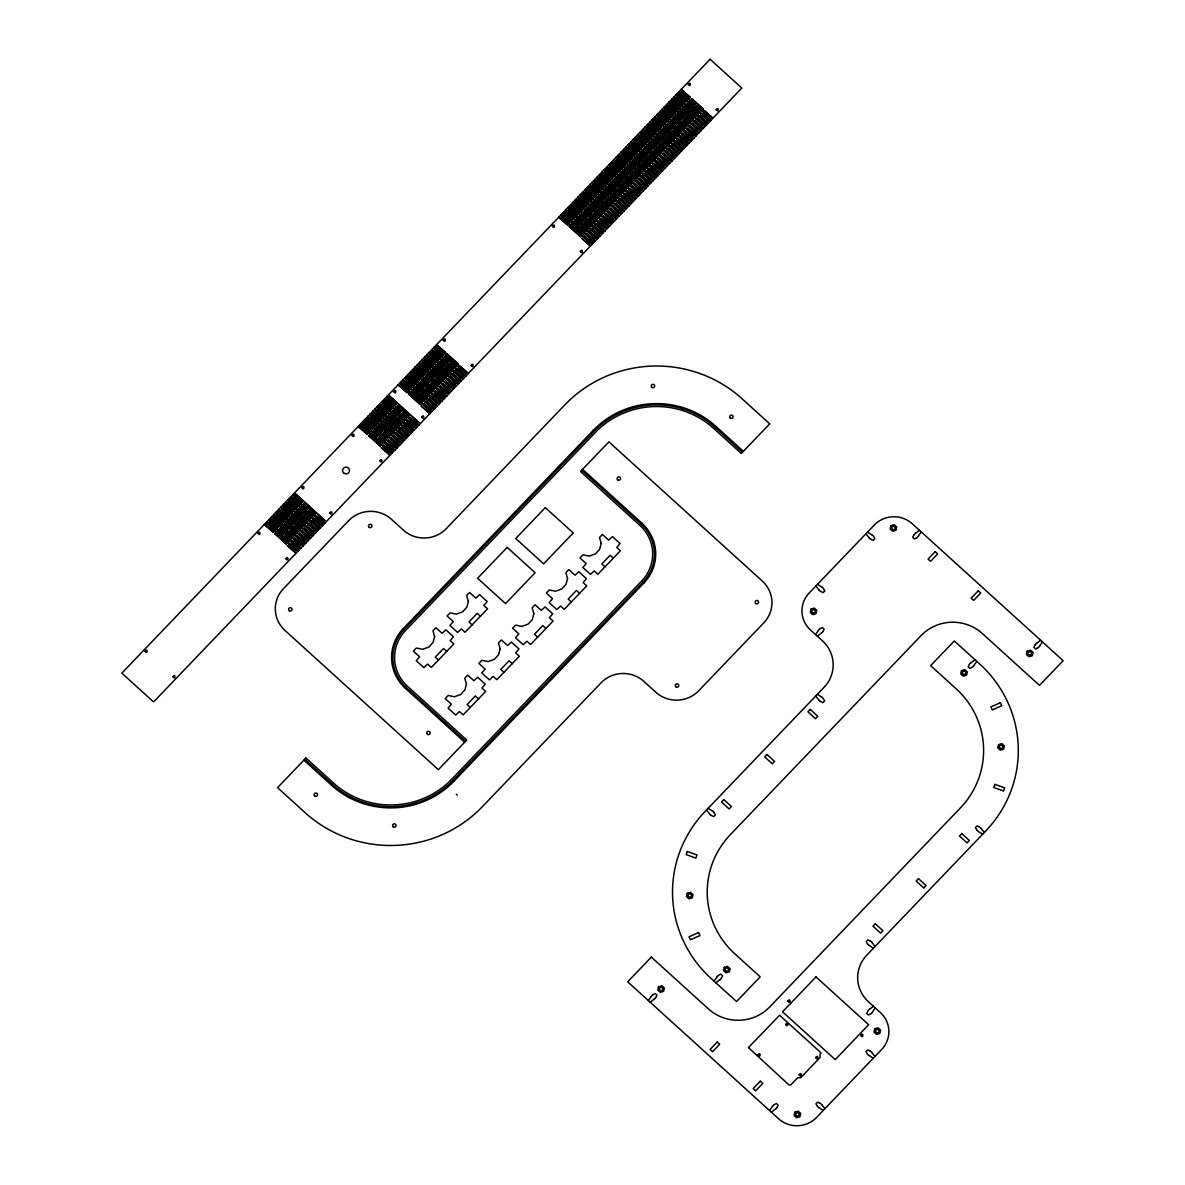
<?xml version="1.0" encoding="UTF-8"?>
<svg xmlns="http://www.w3.org/2000/svg" width="1185" height="1185" viewBox="0 0 1185 1185"><rect width="100%" height="100%" fill="white"/><g stroke="black" fill="none" stroke-linecap="round" stroke-linejoin="round"><path stroke-width="1.5" d="M464.698 742.18L405.359 688.322A43.386 42.216 0.1 0 1 403.211 628.657L593.152 430.436A86.772 84.431 0.1 0 1 715.784 426.274L743.38 451.322M465.572 741.247L406.248 687.404A42.082 40.957 0.1 0 1 404.159 629.516L594.1 431.296A85.468 83.172 0.1 0 1 714.896 427.207L742.491 452.255M405.359 688.322L406.248 687.404M303.878 760.178L331.489 785.225L332.378 784.307A85.468 83.172 0.1 0 0 453.159 780.204L454.122 781.063L644.048 582.842A43.386 42.216 0.1 0 0 641.914 523.178L582.576 469.334M714.896 427.207L715.784 426.274M644.048 582.842L643.1 581.983A42.082 40.957 0.1 0 0 641.026 524.096L641.914 523.178M453.159 780.204L643.1 581.983M818.894 589.73L815.858 586.027M821.56 586.945L817.561 584.249M868.946 537.501L865.894 533.813M871.597 534.731L867.613 532.021M820.805 591.448L823.116 592.633L824.834 590.841L823.471 588.678M870.842 539.234L873.152 540.404L874.871 538.612L873.508 536.45M818.302 630.361L819.783 628.82M815.532 634.538L818.317 630.657M913.857 534.791L915.338 533.235M817.383 636.212L821.175 633.249M919.442 530.258L915.649 533.235M821.472 633.234L822.953 631.694M921.278 531.932L918.494 535.827M917.027 537.664L918.508 536.124M709.534 813.725L706.482 810.036M712.185 810.94L708.2 808.244M818.731 699.757L815.695 696.069M821.398 696.973L817.413 694.277M711.43 815.458L713.74 816.628L715.459 814.836L714.096 812.673M820.642 701.476L822.953 702.661L824.671 700.868L823.308 698.706M651.113 996.378L652.579 994.822M969.374 664.207L970.856 662.667M648.343 1000.555L651.113 996.674M974.959 659.689L971.167 662.667M650.18 1002.229L653.972 999.266M976.796 661.363L974.026 665.244M654.283 999.251L655.764 997.711M972.559 667.096L974.04 665.555M716.792 976.944L718.273 975.403M1035.068 644.788L1036.549 643.248M714.037 981.136L716.807 977.24M1040.652 640.27L1036.86 643.233M715.873 982.795L719.665 979.832M1042.489 641.929L1039.719 645.825M719.976 979.817L721.443 978.277M1038.253 647.662L1039.719 646.121M867.524 943.793L866.161 941.631L867.879 939.838L870.19 941.008M976.736 829.826L975.374 827.648L977.077 825.871L979.403 827.041M869.435 945.512L873.419 948.222M872.086 942.742L875.137 946.43M978.632 831.544L982.632 834.255M981.298 828.774L984.35 832.462M772.324 1106.375L773.805 1104.835M769.554 1110.552L772.324 1106.671M867.879 1010.805L869.36 1009.25M771.391 1112.226L775.183 1109.264M873.449 1006.272L869.657 1009.25M775.494 1109.249L776.975 1107.708M875.3 1007.946L872.515 1011.842M871.049 1013.679L872.53 1012.138M817.324 1106.035L815.961 1103.872L817.68 1102.08L819.99 1103.265M867.361 1053.821L865.998 1051.658L867.716 1049.866L870.027 1051.036M819.235 1107.768L823.219 1110.463M821.886 1104.983L824.938 1108.686M869.272 1055.554L873.256 1058.249M871.923 1052.769L874.974 1056.457M681.345 89.245L690.425 97.481L681.049 89.556M713.074 118.041L704.097 110.457L712.792 118.337M678.946 91.749L688.026 99.984L678.649 92.06M710.674 120.544L701.683 112.96L710.378 120.855M676.546 94.252L685.626 102.488L676.25 94.563M708.274 123.047L699.283 115.463L707.978 123.358M674.146 96.755L683.227 104.991L673.85 97.066M705.875 125.551L696.884 117.967L705.579 125.862M671.747 99.259L680.827 107.494L671.451 99.57M703.475 128.054L694.484 120.485L703.179 128.365M669.347 101.777L678.413 110.012L669.051 102.073M701.076 130.572L692.084 122.988L700.779 130.868M666.948 104.28L676.013 112.516L666.651 104.591M698.676 133.076L689.685 125.491L698.38 133.387M664.548 106.783L673.613 115.019L664.252 107.094M696.276 135.579L687.285 127.995L695.98 135.89M662.148 109.287L671.214 117.522L661.852 109.598M693.877 138.082L684.886 130.498L693.581 138.393M659.734 111.79L668.814 120.026L659.438 112.101M691.462 140.585L682.486 133.001L691.166 140.897M657.334 114.308L666.414 122.529L657.038 114.604M689.063 143.089L680.072 135.52L688.766 143.4M654.935 116.811L664.015 125.047L654.638 117.122M686.663 145.607L677.672 138.023L686.367 145.903M652.535 119.315L661.615 127.55L652.239 119.626M684.263 148.11L675.272 140.526L683.967 148.421M650.135 121.818L659.216 130.054L649.839 122.129M681.864 150.614L672.873 143.03L681.568 150.925M647.736 124.321L656.801 132.557L647.44 124.632M679.464 153.117L670.473 145.533L679.168 153.428M645.336 126.825L654.401 135.06L645.04 127.136M677.065 155.62L668.073 148.051L676.768 155.931M642.937 129.343L652.002 137.578L642.64 129.639M674.665 158.138L665.674 150.554L674.369 158.434M640.522 131.846L649.602 140.082L640.241 132.157M672.265 160.642L663.274 153.058L671.969 160.953M638.122 134.349L647.203 142.585L637.826 134.66M669.851 163.145L660.875 155.561L669.555 163.456M635.723 136.853L644.803 145.088L635.427 137.164M667.451 165.648L658.46 158.064L667.155 165.959M633.323 139.356L642.403 147.592L633.027 139.667M665.052 168.151L656.06 160.567L664.755 168.463M630.924 141.874L640.004 150.11L630.627 142.17M662.652 170.655L653.661 163.086L662.356 170.966M628.524 144.377L637.604 152.613L628.228 144.689M660.252 173.173L651.261 165.589L659.956 173.484M626.124 146.881L635.19 155.117L625.828 147.192M657.853 175.676L648.862 168.092L657.557 175.987M623.725 149.384L632.79 157.62L623.428 149.695M655.453 178.18L646.462 170.596L655.157 178.491M621.325 151.887L630.39 160.123L621.029 152.198M653.053 180.683L644.062 173.099L652.757 180.994M618.911 154.391L627.991 162.626L618.614 154.702M650.654 183.186L641.663 175.617L650.358 183.497M616.511 156.909L625.591 165.145L616.215 157.205M648.239 185.704L639.263 178.12L647.943 186.001M614.111 159.412L623.192 167.648L613.815 159.723M645.84 188.208L636.849 180.624L645.544 188.519M611.712 161.915L620.792 170.151L611.416 162.226M643.44 190.711L634.449 183.127L643.144 191.022M609.312 164.419L618.392 172.654L609.016 164.73M641.041 193.214L632.049 185.63L640.744 193.525M606.913 166.922L615.993 175.158L606.616 167.233M638.641 195.718L629.65 188.148L638.345 196.029M604.513 169.44L613.578 177.676L604.217 169.736M636.241 198.236L627.25 190.652L635.945 198.532M602.113 171.944L611.179 180.179L601.817 172.255M633.842 200.739L624.85 193.155L633.545 201.05M599.714 174.447L608.779 182.683L599.417 174.758M631.442 203.242L622.451 195.658L631.146 203.553M597.299 176.95L606.379 185.186L597.003 177.261M629.028 205.746L620.051 198.162L628.746 206.057M594.9 179.453L603.98 187.689L594.603 179.764M626.628 208.249L617.637 200.665L626.332 208.56M592.5 181.972L601.58 190.192L592.204 182.268M624.228 210.752L615.237 203.183L623.932 211.063M590.1 184.475L599.18 192.711L589.804 184.786M621.829 213.27L612.838 205.686L621.533 213.567M587.701 186.978L596.781 195.214L587.404 187.289M619.429 215.774L610.438 208.19L619.133 216.085M585.301 189.481L594.366 197.717L585.005 189.793M617.029 218.277L608.038 210.693L616.733 218.588M582.901 191.985L591.967 200.221L582.605 192.296M614.63 220.78L605.639 213.196L614.334 221.091M580.502 194.488L589.567 202.724L580.206 194.799M612.23 223.284L603.239 215.714L611.934 223.595M578.102 197.006L587.167 205.242L577.806 197.302M609.831 225.802L600.839 218.218L609.534 226.098M575.688 199.51L584.768 207.745L575.392 199.821M607.416 228.305L598.44 220.721L607.12 228.616M573.288 202.013L582.368 210.249L572.992 202.324M605.017 230.808L596.025 223.224L604.72 231.119M570.889 204.516L579.969 212.752L570.592 204.827M602.617 233.312L593.626 225.728L602.321 233.623M568.489 207.019L577.569 215.255L568.193 207.331M600.217 235.815L591.226 228.231L599.921 236.126M566.089 209.538L575.169 217.759L565.793 209.834M597.818 238.318L588.827 230.749L597.521 238.629M563.69 212.041L572.755 220.277L563.393 212.352M595.418 240.836L586.427 233.252L595.122 241.133M561.29 214.544L570.355 222.78L560.994 214.855M593.018 243.34L584.027 235.756L592.722 243.651M913.872 535.087L912.657 537.338L914.509 538.997L916.731 537.679M1035.083 645.084L1033.868 647.336L1035.72 649.01L1037.941 647.677M558.89 217.048L567.956 225.283L558.594 217.359M590.619 245.843L581.628 238.259L590.323 246.154M871.908 534.716L873.493 536.153M868.946 537.797L870.531 539.249M969.389 664.518L968.189 666.77L970.026 668.429L972.248 667.111M821.872 586.931L823.456 588.382M818.909 590.026L820.494 591.463M820.094 628.805L822.316 627.472L824.153 629.146L822.938 631.398M593.152 430.436L594.1 431.296M979.699 827.026L981.284 828.463M581.687 470.252L641.026 524.096M976.751 830.122L978.336 831.559M436.717 344.539L445.797 352.774L436.421 344.85M468.445 373.334L459.454 365.75L468.149 373.645M821.709 696.958L823.294 698.409M434.317 347.042L443.397 355.278L434.021 347.353M466.046 375.838L457.054 368.268L465.749 376.149M818.746 700.054L820.331 701.49M431.918 349.56L440.983 357.796L431.621 349.871M463.646 378.356L454.655 370.772L463.35 378.652M429.518 352.063L438.583 360.299L429.222 352.375M461.246 380.859L452.255 373.275L460.95 381.17M427.118 354.567L436.184 362.803L426.822 354.878M458.847 383.362L449.856 375.778L458.551 383.673M424.719 357.07L433.784 365.306L424.423 357.381M456.447 385.866L447.456 378.282L456.151 386.177M422.304 359.573L431.384 367.809L422.008 359.885M454.033 388.369L445.056 380.8L453.736 388.68M419.905 362.092L428.985 370.327L419.608 362.388M451.633 390.887L442.642 383.303L451.337 391.183M417.505 364.595L426.585 372.831L417.209 364.906M449.233 393.39L440.242 385.806L448.937 393.701M415.106 367.098L424.186 375.334L414.809 367.409M446.834 395.894L437.843 388.31L446.538 396.205M412.706 369.601L421.786 377.837L412.41 369.913M444.434 398.397L435.443 390.813L444.138 398.708M410.306 372.105L419.371 380.341L410.01 372.416M442.035 400.9L433.043 393.316L441.738 401.211M613.297 558.179L610.127 555.306L601.847 563.942L605.017 566.83M407.907 374.623L416.972 382.844L407.61 374.919M439.635 403.404L430.644 395.834L439.339 403.715M405.507 377.126L414.572 385.362L405.211 377.437M437.235 405.922L428.244 398.338L436.939 406.218M403.093 379.63L412.173 387.865L402.796 379.941M434.836 408.425L425.845 400.841L434.54 408.736M400.693 382.133L409.773 390.369L400.397 382.444M432.421 410.928L423.445 403.344L432.125 411.239M398.293 384.636L407.373 392.872L397.997 384.947M430.022 413.432L421.031 405.848L429.725 413.743M387.214 396.205L396.294 404.441L386.917 396.516M418.942 425L409.951 417.416L418.646 425.311M384.814 398.708L393.894 406.944L384.518 399.019M416.542 427.504L407.551 419.92L416.246 427.815M382.414 401.211L391.48 409.447L382.118 401.522M414.143 430.007L405.151 422.438L413.846 430.318M380.015 403.729L389.08 411.965L379.718 404.026M411.743 432.525L402.752 424.941L411.447 432.821M377.615 406.233L386.68 414.469L377.319 406.544M409.343 435.028L400.352 427.444L409.047 435.339M579.658 593.3L576.488 590.411L568.193 599.062L571.377 601.936M375.215 408.736L384.281 416.972L374.919 409.047M406.944 437.532L397.953 429.948L406.648 437.843M372.801 411.239L381.881 419.475L372.505 411.55M404.529 440.035L395.553 432.451L404.233 440.346M370.401 413.743L379.481 421.978L370.105 414.054M402.13 442.538L393.139 434.954L401.833 442.849M368.002 416.261L377.082 424.482L367.706 416.557M399.73 445.042L390.739 437.472L399.434 445.353M365.602 418.764L374.682 427L365.306 419.075M397.331 447.56L388.339 439.976L397.034 447.856M363.202 421.267L372.283 429.503L362.906 421.579M394.931 450.063L385.94 442.479L394.635 450.374M360.803 423.771L369.868 432.007L360.507 424.082M392.531 452.566L383.54 444.982L392.235 452.877M358.403 426.274L367.469 434.51L358.107 426.585M390.132 455.07L381.14 447.486L389.835 455.381M545.944 628.48L542.774 625.591L534.494 634.242L537.664 637.115M870.501 941.008L872.086 942.445M867.538 944.09L869.123 945.526M712.496 810.94L714.081 812.377M709.534 814.021L711.133 815.458M480.429 616.2L477.259 613.326L468.979 621.977L472.148 624.85M512.246 663.644L509.076 660.771L500.781 669.421L503.966 672.295M867.879 1011.101L866.679 1013.353L868.516 1015.012L870.738 1013.693M293.317 494.204L302.382 502.44L293.021 494.515M325.046 523L316.054 515.416L324.749 523.311M290.918 496.708L299.983 504.943L290.621 497.019M322.646 525.503L313.655 517.919L322.35 525.814M288.503 499.211L297.583 507.447L288.207 499.522M320.231 528.006L311.255 520.422L319.935 528.317M286.103 501.729L295.183 509.95L285.807 502.025M317.832 530.51L308.841 522.941L317.536 530.821M446.73 651.38L443.56 648.506L435.265 657.142L438.45 660.03M283.704 504.232L292.784 512.468L283.408 504.543M315.432 533.028L306.441 525.444L315.136 533.324M281.304 506.736L290.384 514.971L281.008 507.047M313.033 535.531L304.041 527.947L312.736 535.842M278.905 509.239L287.985 517.475L278.608 509.55M310.633 538.034L301.642 530.45L310.337 538.346M276.505 511.742L285.57 519.978L276.209 512.053M308.233 540.538L299.242 532.954L307.937 540.849M870.338 1051.036L871.923 1052.473M403.211 628.657L404.159 629.516M478.533 698.824L475.363 695.95L467.083 704.586L470.252 707.475M274.105 514.246L283.171 522.481L273.809 514.557M305.834 543.041L296.842 535.472L305.537 543.352M867.376 1054.117L868.96 1055.554M271.706 516.764L280.771 524.999L271.409 517.06M303.434 545.559L294.443 537.975L303.138 545.855M269.306 519.267L278.371 527.503L269.01 519.578M301.034 548.062L292.043 540.478L300.738 548.374M266.892 521.77L275.972 530.006L266.595 522.081M298.62 550.566L289.644 542.982L298.324 550.877M264.492 524.274L273.572 532.509L264.196 524.585M296.22 553.069L287.229 545.485L295.924 553.38M718.584 975.388L720.806 974.055L722.643 975.729L721.443 977.981M820.301 1103.25L821.886 1104.687M817.339 1106.346L818.924 1107.782M456.329 794.261L457.292 795.12M652.891 994.822L655.112 993.489L656.949 995.163L655.749 997.414M774.101 1104.82L776.323 1103.487L778.175 1105.161L776.96 1107.412M304.767 759.244L332.378 784.307M454.122 781.063A86.772 84.431 0.1 0 1 331.489 785.225M144.985 651.35C147.621 655.483 148.11 647.114 144.985 651.35M172.906 676.694C175.765 680.857 175.454 672.458 172.906 676.694M258.004 533.398C261.026 537.457 260.359 529.251 258.004 533.398M285.926 558.742C288.784 562.845 288.562 554.61 285.926 558.742M301.879 487.627C304.234 491.879 305.019 483.613 301.879 487.627M329.8 512.972C332.274 517.06 332.985 509.061 329.815 512.794M351.915 435.413C354.848 439.472 354.537 431.073 351.915 435.413M379.837 460.743C382.548 464.846 382.622 456.743 379.837 460.654M393.79 391.702C396.694 395.79 396.368 387.465 393.79 391.702M421.712 417.031C424.423 421.149 424.526 413.017 421.727 416.957M443.19 340.154C445.53 344.346 446.523 336.096 443.19 340.065M471.112 365.484C474.118 369.572 473.63 361.158 471.112 365.484M552.403 226.172C554.906 230.423 555.365 222.025 552.403 226.172M580.324 251.516C583.005 255.679 583.109 247.354 580.324 251.427M688.248 84.402C690.736 88.638 691.299 80.269 688.248 84.402M716.17 109.731C718.91 113.908 718.939 105.495 716.17 109.731M757.926 1054.961C760.474 1059.346 761.111 1050.71 757.926 1054.961M785.655 1024.462C788.129 1028.817 789.017 1020.285 785.655 1024.462M787.936 1001.073C790.602 1005.458 790.928 996.807 787.936 1001.073M799.149 1074.795C802.156 1079.046 801.727 1070.485 799.149 1074.795M815.665 1057.553C818.272 1061.879 818.909 1053.302 815.665 1057.553M860.68 1035.349C863.421 1039.66 863.628 1031.083 860.68 1035.349M434.628 636.552L433.088 642.418L428.955 646.995L422.66 649.306L416.35 648.047L413.387 651.143L419.594 656.771L416.276 660.697L423.889 667.599L427.681 664.104L431.34 667.436L453.825 643.973L450.167 640.641L453.47 636.73L445.856 629.813L442.079 633.308L435.873 627.68L432.91 630.761L434.628 636.552M466.446 683.997L464.905 689.863L460.758 694.44L454.477 696.75L448.152 695.491L445.19 698.587L451.396 704.216L448.078 708.126L455.707 715.044L459.484 711.548L463.157 714.881L485.643 691.418L481.969 688.085L485.287 684.175L477.673 677.257L473.882 680.753L467.675 675.124L464.727 678.205L466.446 683.997M468.342 601.387L466.801 607.253L462.654 611.816L456.373 614.126L450.048 612.882L447.086 615.963L453.292 621.592L449.974 625.517L457.603 632.42L461.38 628.939L465.053 632.257L487.539 608.794L483.865 605.461L487.183 601.55L479.569 594.633L475.777 598.129L469.571 592.5L466.623 595.581L468.342 601.387M500.144 648.817L498.604 654.683L494.471 659.26L488.176 661.571L481.865 660.312L478.903 663.407L485.109 669.036L481.791 672.962L489.405 679.864L493.197 676.368L496.856 679.701L519.341 656.238L515.682 652.905L518.986 648.995L511.372 642.077L507.595 645.573L501.388 639.944L498.426 643.025L500.144 648.817M533.857 613.652L532.317 619.518L528.169 624.08L521.889 626.391L515.564 625.147L512.601 628.228L518.808 633.856L515.505 637.782L523.118 644.684L526.895 641.203L530.569 644.521L553.054 621.058L549.381 617.74L552.699 613.815L545.085 606.898L541.293 610.393L535.087 604.765L532.139 607.846L533.857 613.652M567.556 578.473L566.015 584.338L561.883 588.901L555.587 591.211L549.277 589.967L546.315 593.048L552.521 598.692L549.203 602.602L556.817 609.52L560.609 606.024L564.267 609.357L586.753 585.879L583.094 582.561L586.397 578.635L578.784 571.733L575.006 575.214L568.8 569.585L565.837 572.681L567.556 578.473M601.21 543.352L599.669 549.218L595.522 553.795L589.241 556.106L582.916 554.847L579.954 557.942L586.16 563.571L582.857 567.496L590.471 574.399L594.248 570.903L597.921 574.236L620.407 550.773L616.733 547.44L620.051 543.53L612.438 536.612L608.646 540.108L602.439 534.479L599.491 537.56L601.21 543.352M748.446 1047.57L788.973 1084.942L790.839 1084.867L797.609 1077.817L800.719 1077.713L820.079 1057.494L819.976 1054.472L821.116 1052.917L779.612 1015.249L748.446 1047.57M658.564 986.749L657.793 990.023L660.312 992.319L663.63 991.341L664.4 988.053L661.867 985.757L658.564 986.749M687.226 893.297L686.441 896.586L688.974 898.867L692.277 897.889L693.047 894.616L690.529 892.32L687.226 893.297M724.257 967.315L723.472 970.604L726.005 972.885L729.308 971.907L730.093 968.634L727.56 966.338L724.257 967.315M810.999 609.075L810.229 612.349L812.747 614.645L816.05 613.652L816.835 610.379L814.302 608.083L810.999 609.075M890.883 525.71L890.098 528.984L892.631 531.28L895.934 530.288L896.719 527.014L894.186 524.718L890.883 525.71M794.898 1112.197L794.113 1115.47L796.646 1117.766L799.949 1116.788L800.734 1113.515L798.201 1111.219L794.898 1112.197M874.767 1028.832L873.997 1032.105L876.53 1034.401L879.833 1033.424L880.603 1030.15L878.085 1027.854L874.767 1028.832M961.524 670.577L960.739 673.865L963.272 676.161L966.575 675.169L967.345 671.895L964.827 669.599L961.524 670.577M998.555 744.61L997.77 747.883L1000.303 750.179L1003.606 749.187L1004.391 745.913L1001.858 743.617L998.555 744.61M1027.202 651.158L1026.432 654.431L1028.965 656.727L1032.268 655.749L1033.039 652.461L1030.52 650.18L1027.202 651.158M687.3 851.482L686.115 854.563L695.862 858.118L697.047 855.022L687.3 851.482M994.97 784.381L993.785 787.462L1003.532 791.017L1004.717 787.936L994.97 784.381M710.096 59.25L121.848 673.139L153.576 701.935L741.825 88.045L710.096 59.25M266.966 524.17L281.112 537.012L266.966 524.17M269.365 521.667L283.511 534.509L269.365 521.667M271.765 519.163L285.926 532.006L271.765 519.163M274.165 516.66L288.325 529.502L274.165 516.66M276.564 514.157L290.725 526.999L276.564 514.157M278.979 511.639L293.125 524.481L278.979 511.639M281.378 509.135L295.524 521.978L281.378 509.135M283.778 506.632L297.924 519.474L283.778 506.632M286.177 504.129L300.323 516.971L286.177 504.129M288.577 501.625L302.723 514.468L288.577 501.625M290.977 499.107L305.137 511.95L290.977 499.107M293.376 496.604L307.537 509.446L293.376 496.604M295.776 494.101L309.937 506.943L295.776 494.101M360.862 426.17L375.023 439.013L360.862 426.17M363.277 423.667L377.423 436.51L363.277 423.667M365.676 421.164L379.822 434.006L365.676 421.164M368.076 418.66L382.222 431.503L368.076 418.66M370.475 416.157L384.621 429L370.475 416.157M372.875 413.654L387.021 426.481L372.875 413.654M375.275 411.136L389.421 423.978L375.275 411.136M377.674 408.632L391.835 421.475L377.674 408.632M380.074 406.129L394.235 418.972L380.074 406.129M382.474 403.626L396.634 416.468L382.474 403.626M384.888 401.123L399.034 413.965L384.888 401.123M387.288 398.604L401.434 411.447L387.288 398.604M389.687 396.101L403.833 408.943L389.687 396.101M400.767 384.533L414.913 397.375L400.767 384.533M403.167 382.029L417.313 394.872L403.167 382.029M405.566 379.526L419.727 392.368L405.566 379.526M407.966 377.023L422.127 389.865L407.966 377.023M410.365 374.519L424.526 387.362L410.365 374.519M412.78 372.016L426.926 384.858L412.78 372.016M415.18 369.498L429.325 382.34L415.18 369.498M417.579 366.994L431.725 379.837L417.579 366.994M419.979 364.491L434.125 377.334L419.979 364.491M422.378 361.988L436.524 374.83L422.378 361.988M424.778 359.485L438.924 372.327L424.778 359.485M427.178 356.966L441.338 369.809L427.178 356.966M429.577 354.463L443.738 367.306L429.577 354.463M431.977 351.96L446.138 364.802L431.977 351.96M434.391 349.456L448.537 362.299L434.391 349.456M436.791 346.953L450.937 359.796L436.791 346.953M561.349 216.944L575.51 229.786L561.349 216.944M563.749 214.441L577.91 227.283L563.749 214.441M566.163 211.937L580.309 224.78L566.163 211.937M568.563 209.434L582.709 222.276L568.563 209.434M570.963 206.931L585.109 219.773L570.963 206.931M573.362 204.412L587.508 217.255L573.362 204.412M575.762 201.909L589.908 214.752L575.762 201.909M578.161 199.406L592.322 212.248L578.161 199.406M580.561 196.903L594.722 209.745L580.561 196.903M582.961 194.399L597.121 207.242L582.961 194.399M585.36 191.881L599.521 204.724L585.36 191.881M587.775 189.378L601.921 202.22L587.775 189.378M590.174 186.874L604.32 199.717L590.174 186.874M592.574 184.371L606.72 197.214L592.574 184.371M594.974 181.868L609.12 194.71L594.974 181.868M597.373 179.35L611.519 192.192L597.373 179.35M599.773 176.846L613.934 189.689L599.773 176.846M602.173 174.343L616.333 187.186L602.173 174.343M604.572 171.84L618.733 184.682L604.572 171.84M606.987 169.336L621.133 182.179L606.987 169.336M609.386 166.833L623.532 179.676L609.386 166.833M611.786 164.315L625.932 177.157L611.786 164.315M614.185 161.812L628.331 174.654L614.185 161.812M616.585 159.308L630.731 172.151L616.585 159.308M618.985 156.805L633.131 169.648L618.985 156.805M621.384 154.302L635.545 167.144L621.384 154.302M623.784 151.784L637.945 164.626L623.784 151.784M626.184 149.28L640.344 162.123L626.184 149.28M628.598 146.777L642.744 159.62L628.598 146.777M630.998 144.274L645.144 157.116L630.998 144.274M633.397 141.77L647.543 154.613L633.397 141.77M635.797 139.267L649.943 152.11L635.797 139.267M638.197 136.749L652.342 149.591L638.197 136.749M640.596 134.246L654.742 147.088L640.596 134.246M642.996 131.742L657.157 144.585L642.996 131.742M645.395 129.239L659.556 142.082L645.395 129.239M647.795 126.736L661.956 139.578L647.795 126.736M650.209 124.218L664.355 137.06L650.209 124.218M652.609 121.714L666.755 134.557L652.609 121.714M655.009 119.211L669.155 132.053L655.009 119.211M657.408 116.708L671.554 129.55L657.408 116.708M659.808 114.204L673.954 127.047L659.808 114.204M662.208 111.686L676.368 124.529L662.208 111.686M664.607 109.183L678.768 122.025L664.607 109.183M667.007 106.68L681.168 119.522L667.007 106.68M669.407 104.176L683.567 117.019L669.407 104.176M671.821 101.673L685.967 114.515L671.821 101.673M674.221 99.17L688.366 112.012L674.221 99.17M676.62 96.652L690.766 109.494L676.62 96.652M679.02 94.148L693.166 106.991L679.02 94.148M681.419 91.645L695.565 104.487L681.419 91.645M274.846 533.665L286.266 544.033L274.846 533.665M277.246 531.161L288.666 541.53L277.246 531.161M279.645 528.658L291.066 539.012L279.645 528.658M282.045 526.14L293.465 536.509L282.045 526.14M284.444 523.637L295.865 534.005L284.444 523.637M286.844 521.133L298.264 531.502L286.844 521.133M289.244 518.63L300.664 528.999L289.244 518.63M291.643 516.127L303.079 526.481L291.643 516.127M294.058 513.609L305.478 523.977L294.058 513.609M296.457 511.105L307.878 521.474L296.457 511.105M298.857 508.602L310.277 518.971L298.857 508.602M301.257 506.099L312.677 516.467L301.257 506.099M303.656 503.595L315.077 513.964L303.656 503.595M368.742 435.665L380.163 446.034L368.742 435.665M371.142 433.162L382.562 443.531L371.142 433.162M373.542 430.659L384.962 441.013L373.542 430.659M375.941 428.141L387.376 438.509L375.941 428.141M378.341 425.637L389.776 436.006L378.341 425.637M380.755 423.134L392.176 433.503L380.755 423.134M383.155 420.631L394.575 430.999L383.155 420.631M385.555 418.127L396.975 428.496L385.555 418.127M387.954 415.624L399.375 425.978L387.954 415.624M390.354 413.106L401.774 423.475L390.354 413.106M392.753 410.602L404.174 420.971L392.753 410.602M395.153 408.099L406.574 418.468L395.153 408.099M397.553 405.596L408.988 415.965L397.553 405.596M408.647 394.027L420.068 404.396L408.647 394.027M411.047 391.524L422.467 401.893L411.047 391.524M413.447 389.021L424.867 399.375L413.447 389.021M415.846 386.503L427.267 396.871L415.846 386.503M418.246 383.999L429.666 394.368L418.246 383.999M420.645 381.496L432.066 391.865L420.645 381.496M423.045 378.993L434.465 389.361L423.045 378.993M425.445 376.489L436.865 386.858L425.445 376.489M427.844 373.986L439.279 384.34L427.844 373.986M430.259 371.468L441.679 381.837L430.259 371.468M432.658 368.965L444.079 379.333L432.658 368.965M435.058 366.461L446.478 376.83L435.058 366.461M437.458 363.958L448.878 374.327L437.458 363.958M439.857 361.455L451.278 371.809L439.857 361.455M442.257 358.936L453.677 369.305L442.257 358.936M444.656 356.433L456.077 366.802L444.656 356.433M447.056 353.93L458.491 364.299L447.056 353.93M569.23 226.439L580.65 236.807L569.23 226.439M571.629 223.935L583.05 234.289L571.629 223.935M574.029 221.417L585.449 231.786L574.029 221.417M576.428 218.914L587.849 229.283L576.428 218.914M578.828 216.411L590.263 226.779L578.828 216.411M581.228 213.907L592.663 224.276L581.228 213.907M583.642 211.404L595.063 221.773L583.642 211.404M586.042 208.901L597.462 219.255L586.042 208.901M588.441 206.383L599.862 216.751L588.441 206.383M590.841 203.879L602.261 214.248L590.841 203.879M593.241 201.376L604.661 211.745L593.241 201.376M595.64 198.873L607.061 209.241L595.64 198.873M598.04 196.369L609.46 206.723L598.04 196.369M600.439 193.851L611.875 204.22L600.439 193.851M602.854 191.348L614.274 201.717L602.854 191.348M605.254 188.845L616.674 199.213L605.254 188.845M607.653 186.341L619.074 196.71L607.653 186.341M610.053 183.838L621.473 194.192L610.053 183.838M612.452 181.32L623.873 191.689L612.452 181.32M614.852 178.816L626.273 189.185L614.852 178.816M617.252 176.313L628.672 186.682L617.252 176.313M619.651 173.81L631.072 184.179L619.651 173.81M622.051 171.307L633.486 181.675L622.051 171.307M624.465 168.803L635.886 179.157L624.465 168.803M626.865 166.285L638.285 176.654L626.865 166.285M629.265 163.782L640.685 174.151L629.265 163.782M631.664 161.278L643.085 171.647L631.664 161.278M634.064 158.775L645.484 169.144L634.064 158.775M636.463 156.272L647.884 166.626L636.463 156.272M638.863 153.754L650.284 164.123L638.863 153.754M641.263 151.25L652.683 161.619L641.263 151.25M643.662 148.747L655.098 159.116L643.662 148.747M646.077 146.244L657.497 156.613L646.077 146.244M648.476 143.74L659.897 154.109L648.476 143.74M650.876 141.237L662.297 151.591L650.876 141.237M653.276 138.719L664.696 149.088L653.276 138.719M655.675 136.216L667.096 146.584L655.675 136.216M658.075 133.712L669.495 144.081L658.075 133.712M660.475 131.209L671.895 141.578L660.475 131.209M662.874 128.706L674.309 139.06L662.874 128.706M665.274 126.188L676.709 136.556L665.274 126.188M667.688 123.684L679.109 134.053L667.688 123.684M670.088 121.181L681.508 131.55L670.088 121.181M672.487 118.678L683.908 129.047L672.487 118.678M674.887 116.174L686.308 126.528L674.887 116.174M677.287 113.656L688.707 124.025L677.287 113.656M679.686 111.153L691.107 121.522L679.686 111.153M682.086 108.65L693.506 119.018L682.086 108.65M684.486 106.146L695.921 116.515L684.486 106.146M686.9 103.643L698.32 114.012L686.9 103.643M689.3 101.14L700.72 111.494L689.3 101.14M691.699 98.622L703.12 108.99L691.699 98.622M282.385 538.168L296.161 550.669L282.385 538.168M284.785 535.664L298.561 548.166L284.785 535.664M287.185 533.161L300.96 545.648L287.185 533.161M289.584 530.658L303.36 543.145L289.584 530.658M291.999 528.14L305.76 540.641L291.999 528.14M294.398 525.636L308.159 538.138L294.398 525.636M296.798 523.133L310.559 535.635L296.798 523.133M299.198 520.63L312.973 533.117L299.198 520.63M301.597 518.126L315.373 530.613L301.597 518.126M303.997 515.608L317.773 528.11L303.997 515.608M306.397 513.105L320.172 525.607L306.397 513.105M308.796 510.602L322.572 523.103L308.796 510.602M311.196 508.098L324.971 520.6L311.196 508.098M376.282 440.168L390.058 452.67L376.282 440.168M378.696 437.665L392.457 450.167L378.696 437.665M381.096 435.162L394.857 447.649L381.096 435.162M383.496 432.658L397.256 445.145L383.496 432.658M385.895 430.14L399.671 442.642L385.895 430.14M388.295 427.637L402.07 440.139L388.295 427.637M390.694 425.134L404.47 437.635L390.694 425.134M393.094 422.63L406.87 435.132L393.094 422.63M395.494 420.127L409.269 432.614L395.494 420.127M397.908 417.624L411.669 430.111L397.908 417.624M400.308 415.106L414.069 427.607L400.308 415.106M402.707 412.602L416.468 425.104L402.707 412.602M405.107 410.099L418.883 422.601L405.107 410.099M416.187 398.53L429.962 411.032L416.187 398.53M418.586 396.027L432.362 408.529L418.586 396.027M420.986 393.524L434.762 406.011L420.986 393.524M423.386 391.02L437.161 403.507L423.386 391.02M425.785 388.502L439.561 401.004L425.785 388.502M428.2 385.999L441.961 398.501L428.2 385.999M430.599 383.496L444.36 395.997L430.599 383.496M432.999 380.992L446.76 393.494L432.999 380.992M435.399 378.489L449.174 390.976L435.399 378.489M437.798 375.986L451.574 388.473L437.798 375.986M440.198 373.468L453.974 385.969L440.198 373.468M442.598 370.964L456.373 383.466L442.598 370.964M444.997 368.461L458.773 380.963L444.997 368.461M447.412 365.958L461.172 378.445L447.412 365.958M449.811 363.454L463.572 375.941L449.811 363.454M452.211 360.936L465.972 373.438L452.211 360.936M576.769 230.942L590.545 243.443L576.769 230.942M579.169 228.438L592.944 240.925L579.169 228.438M581.583 225.935L595.344 238.422L581.583 225.935M583.983 223.417L597.744 235.919L583.983 223.417M586.382 220.914L600.143 233.415L586.382 220.914M588.782 218.41L602.558 230.912L588.782 218.41M591.182 215.907L604.957 228.409L591.182 215.907M593.581 213.404L607.357 225.891L593.581 213.404M595.981 210.9L609.757 223.387L595.981 210.9M598.381 208.382L612.156 220.884L598.381 208.382M600.795 205.879L614.556 218.381L600.795 205.879M603.195 203.376L616.955 215.877L603.195 203.376M605.594 200.872L619.355 213.359L605.594 200.872M607.994 198.369L621.769 210.856L607.994 198.369M610.393 195.851L624.169 208.353L610.393 195.851M612.793 193.348L626.569 205.849L612.793 193.348M615.193 190.844L628.968 203.346L615.193 190.844M617.592 188.341L631.368 200.843L617.592 188.341M619.992 185.838L633.768 198.325L619.992 185.838M622.406 183.32L636.167 195.821L622.406 183.32M624.806 180.816L638.567 193.318L624.806 180.816M627.206 178.313L640.966 190.815L627.206 178.313M629.605 175.81L643.381 188.311L629.605 175.81M632.005 173.306L645.781 185.793L632.005 173.306M634.405 170.803L648.18 183.29L634.405 170.803M636.804 168.285L650.58 180.787L636.804 168.285M639.204 165.781L652.979 178.283L639.204 165.781M641.603 163.278L655.379 175.78L641.603 163.278M644.018 160.775L657.779 173.262L644.018 160.775M646.417 158.272L660.178 170.758L646.417 158.272M648.817 155.753L662.578 168.255L648.817 155.753M651.217 153.25L664.992 165.752L651.217 153.25M653.616 150.747L667.392 163.249L653.616 150.747M656.016 148.243L669.792 160.745L656.016 148.243M658.416 145.74L672.191 158.227L658.416 145.74M660.815 143.237L674.591 155.724L660.815 143.237M663.23 140.719L676.99 153.22L663.23 140.719M665.629 138.215L679.39 150.717L665.629 138.215M668.029 135.712L681.79 148.214L668.029 135.712M670.429 133.209L684.189 145.696L670.429 133.209M672.828 130.706L686.604 143.192L672.828 130.706M675.228 128.187L689.003 140.689L675.228 128.187M677.627 125.684L691.403 138.186L677.627 125.684M680.027 123.181L693.803 135.682L680.027 123.181M682.427 120.677L696.202 133.179L682.427 120.677M684.841 118.174L698.602 130.661L684.841 118.174M687.241 115.671L701.002 128.158L687.241 115.671M689.64 113.153L703.401 125.654L689.64 113.153M692.04 110.649L705.816 123.151L692.04 110.649M694.44 108.146L708.215 120.648L694.44 108.146M696.839 105.643L710.615 118.13L696.839 105.643M348.553 520.748L283.467 588.678A30.366 29.551 0.1 0 0 284.963 630.45L438.361 769.658L466.757 740.018L407.433 686.174A40.349 39.268 0.1 0 1 405.433 630.672L595.374 432.451A83.72 81.484 0.1 0 1 713.711 428.437L741.306 453.485L769.717 423.845L742.106 398.797A125.373 122.011 0.1 0 0 564.904 404.811L446.271 528.629A30.366 29.551 0.1 0 1 403.359 530.08L391.465 519.297A30.366 29.551 0.1 0 0 348.553 520.748M507.195 547.381L477.599 578.265L505.521 603.609L535.116 572.725L507.195 547.381M545.307 507.624L515.712 538.494L543.634 563.838L573.229 532.954L545.307 507.624M305.952 758.015L277.557 787.655L305.152 812.703A125.373 122.011 0.1 0 0 482.354 806.689L600.988 682.886A30.366 29.551 0.1 0 1 643.914 681.419L655.794 692.218A30.366 29.551 0.1 0 0 698.72 690.751L763.807 622.821A30.366 29.551 0.1 0 0 762.296 581.065L608.912 441.857L580.502 471.497L639.841 525.34A40.349 39.268 0.1 0 1 641.826 580.828L451.9 779.049A83.72 81.484 0.1 0 1 333.563 783.063L305.952 758.015M874.278 525.059L809.192 592.989A26.899 26.174 0.1 0 0 810.51 629.99L822.405 640.774A33.832 32.928 0.1 0 1 824.079 687.315L705.134 811.429A121.477 118.219 0.1 0 0 711.148 978.514L736.522 1001.547L760.192 976.84L734.818 953.806A86.772 84.431 0.1 0 1 730.523 834.462L921.056 635.634A43.386 42.216 0.1 0 1 982.365 633.545L1039.482 685.374L1063.152 660.682L912.287 523.77A26.899 26.174 0.1 0 0 874.278 525.059M935.187 551.662L928.092 559.068L930.566 561.32L937.676 553.913L935.187 551.662M723.783 799.594L721.472 802.008L729.086 808.925L731.397 806.511L723.783 799.594M767.006 754.49L764.695 756.904L772.309 763.807L774.62 761.407L767.006 754.49M810.229 709.385L807.918 711.785L815.532 718.702L817.843 716.288L810.229 709.385M978.277 590.767L971.182 598.173L973.655 600.425L980.75 593.004L978.277 590.767M651.35 957.11L627.68 981.817L778.545 1118.714A26.899 26.174 0.1 0 0 816.554 1117.425L881.64 1049.495A26.899 26.174 0.1 0 0 880.322 1012.508L868.427 1001.725A33.832 32.928 0.1 0 1 866.753 955.184L985.683 831.055A121.477 118.219 0.1 0 0 979.684 663.985L954.31 640.952L930.64 665.644L956.014 688.678A86.772 84.431 0.1 0 1 960.309 808.022L769.776 1006.865A43.386 42.216 0.1 0 1 708.467 1008.939L651.32 957.08M717.177 1042.074L710.082 1049.48L712.555 1051.732L719.65 1044.311L717.177 1042.074M815.991 976.914L782.559 1011.812L835.232 1059.612L868.664 1024.714L815.991 976.914M875.3 923.796L872.99 926.196L880.603 933.113L882.914 930.699L875.3 923.796M918.523 878.678L916.212 881.092L923.826 888.009L926.137 885.595L918.523 878.678M961.746 833.573L959.435 835.988L967.049 842.89L969.36 840.491L961.746 833.573M760.266 1081.179L753.156 1088.585L755.63 1090.822L762.74 1083.416L760.266 1081.179M1000.362 702.72L990.882 706.927L992.289 709.919L1001.769 705.712L1000.362 702.72M698.543 932.58L689.063 936.772L690.47 939.779L699.95 935.572L698.543 932.58M393.405 826.937A1.733 1.689 0.1 0 0 396.057 825.575A1.733 1.689 0.1 0 0 393.509 824.019A1.733 1.689 0.1 0 0 393.405 826.937M676.117 686.944A1.733 1.689 0.1 0 0 678.783 685.582A1.733 1.689 0.1 0 0 676.235 684.026A1.733 1.689 0.1 0 0 676.117 686.944M756 603.58A1.733 1.689 0.1 0 0 758.652 602.217A1.733 1.689 0.1 0 0 756.104 600.662A1.733 1.689 0.1 0 0 756 603.58M314.943 796.142A1.733 1.689 0.1 0 0 317.595 794.779A1.733 1.689 0.1 0 0 315.062 793.224A1.733 1.689 0.1 0 0 314.943 796.142M617.903 479.984A1.733 1.689 0.1 0 0 620.555 478.621A1.733 1.689 0.1 0 0 618.007 477.066A1.733 1.689 0.1 0 0 617.903 479.984M688.826 897.03A1.733 1.689 0.1 0 0 691.477 895.653A1.733 1.689 0.1 0 0 688.929 894.097A1.733 1.689 0.1 0 0 688.826 897.03M1028.817 654.875A1.733 1.689 0.1 0 0 1031.468 653.513A1.733 1.689 0.1 0 0 1028.921 651.957A1.733 1.689 0.1 0 0 1028.817 654.875M725.857 971.048A1.733 1.689 0.1 0 0 728.523 969.671A1.733 1.689 0.1 0 0 725.975 968.115A1.733 1.689 0.1 0 0 725.857 971.048M812.614 612.793A1.733 1.689 0.1 0 0 815.265 611.43A1.733 1.689 0.1 0 0 812.717 609.875A1.733 1.689 0.1 0 0 812.614 612.793M892.483 529.428A1.733 1.689 0.1 0 0 895.149 528.066A1.733 1.689 0.1 0 0 892.601 526.51A1.733 1.689 0.1 0 0 892.483 529.428M427.518 734.374A1.733 1.689 0.1 0 0 430.185 733.011A1.733 1.689 0.1 0 0 427.637 731.456A1.733 1.689 0.1 0 0 427.518 734.374M730.478 418.216A1.733 1.689 0.1 0 0 733.13 416.853A1.733 1.689 0.1 0 0 730.582 415.298A1.733 1.689 0.1 0 0 730.478 418.216M289.421 610.779A1.733 1.689 0.1 0 0 292.073 609.416A1.733 1.689 0.1 0 0 289.525 607.861A1.733 1.689 0.1 0 0 289.421 610.779M369.305 527.414A1.733 1.689 0.1 0 0 371.957 526.051A1.733 1.689 0.1 0 0 369.409 524.496A1.733 1.689 0.1 0 0 369.305 527.414M660.178 990.467A1.733 1.689 0.1 0 0 662.83 989.105A1.733 1.689 0.1 0 0 660.282 987.549A1.733 1.689 0.1 0 0 660.178 990.467M963.124 674.309A1.733 1.689 0.1 0 0 965.775 672.947A1.733 1.689 0.1 0 0 963.227 671.391A1.733 1.689 0.1 0 0 963.124 674.309M796.498 1115.929A1.733 1.689 0.1 0 0 799.149 1114.552A1.733 1.689 0.1 0 0 796.616 1112.996A1.733 1.689 0.1 0 0 796.498 1115.929M876.382 1032.565A1.733 1.689 0.1 0 0 879.033 1031.187A1.733 1.689 0.1 0 0 876.485 1029.632A1.733 1.689 0.1 0 0 876.382 1032.565M1000.155 748.327A1.733 1.689 0.1 0 0 1002.821 746.965A1.733 1.689 0.1 0 0 1000.273 745.409A1.733 1.689 0.1 0 0 1000.155 748.327M652.017 387.421A1.733 1.689 0.1 0 0 654.683 386.058A1.733 1.689 0.1 0 0 652.135 384.503A1.733 1.689 0.1 0 0 652.017 387.421M344.183 473.378A3.466 3.377 0.1 0 0 349.501 470.638A3.466 3.377 0.1 0 0 344.405 467.527A3.466 3.377 0.1 0 0 344.183 473.378"/></g></svg>
